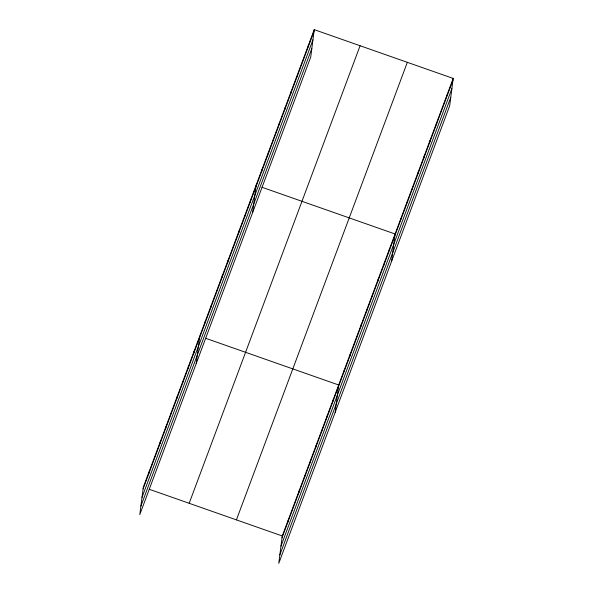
<?xml version="1.0" encoding="UTF-8"?>
<svg xmlns="http://www.w3.org/2000/svg" width="593" height="593" viewBox="0 0 593 593"><rect width="100%" height="100%" fill="white"/><g stroke="black" fill="none" stroke-linecap="round" stroke-linejoin="round"><path stroke-width="0.89" d="M148.732 473.844L148.954 472.102M154.373 458.745L154.595 457.003M160.014 443.646L160.236 441.904M165.655 428.546L165.877 426.804M171.295 413.447L171.518 411.705M176.936 398.348L177.159 396.606M182.577 383.248L182.8 381.507M188.218 368.149L188.441 366.407M193.859 353.05L194.081 351.308M196.216 363.591L199.722 336.209M205.141 322.851L205.363 321.109M210.782 307.752L211.004 306.01M216.423 292.653L216.645 290.911M222.056 277.554L222.286 275.812M227.697 262.454L227.92 260.712M233.338 247.355L233.56 245.613M238.979 232.256L239.201 230.514M244.62 217.157L244.842 215.415M250.261 202.057L250.483 200.315M252.618 212.598L256.124 185.216M261.713 171.399L261.936 169.657M267.525 155.848L267.747 154.106M273.336 140.289L273.558 138.547M279.147 124.73L279.37 122.988M284.959 109.171L285.181 107.437M290.77 93.62L290.993 91.878M296.582 78.061L296.804 76.319M302.393 62.502L302.615 60.76M308.204 46.951L308.427 45.209M314.238 29.65L310.732 57.024L139.807 514.576L143.313 487.201L314.238 29.65L453.193 78.424L449.687 105.799L278.762 563.35L282.268 535.976L453.193 78.424M287.687 522.611L287.909 520.876M293.327 507.512L293.55 505.777M298.968 492.412L299.191 490.678M304.609 477.313L304.832 475.579M310.25 462.214L310.473 460.479M315.891 447.115L316.113 445.38M321.532 432.023L321.754 430.281M327.166 416.923L327.395 415.182M332.806 401.824L333.029 400.082M335.164 412.357L338.67 384.983L205.667 338.299M344.088 371.626L344.311 369.884M349.729 356.526L349.952 354.784M355.37 341.427L355.592 339.685M361.011 326.328L361.233 324.586M366.652 311.229L366.874 309.487M372.293 296.129L372.515 294.387M377.934 281.03L378.156 279.288M383.575 265.931L383.797 264.189M389.216 250.832L389.438 249.09M391.573 261.365L395.079 233.99L262.069 187.306M400.668 220.173L400.89 218.432M406.479 204.615L406.702 202.873M412.291 189.056L412.513 187.321M418.102 173.504L418.324 171.762M423.913 157.946L424.136 156.204M429.725 142.387L429.947 140.645M435.536 126.835L435.759 125.093M441.348 111.276L441.57 109.535M447.159 95.718L447.381 93.976M143.091 488.943L314.016 31.392M142.009 497.401L312.934 39.85M140.897 506.118L311.814 48.567M189.174 503.294L360.092 45.743M236.414 519.876L407.339 62.324M282.046 537.71L452.97 80.159M280.963 546.175L451.881 88.624M279.844 554.892L450.769 97.341M149.258 489.284L282.268 535.976"/></g></svg>
